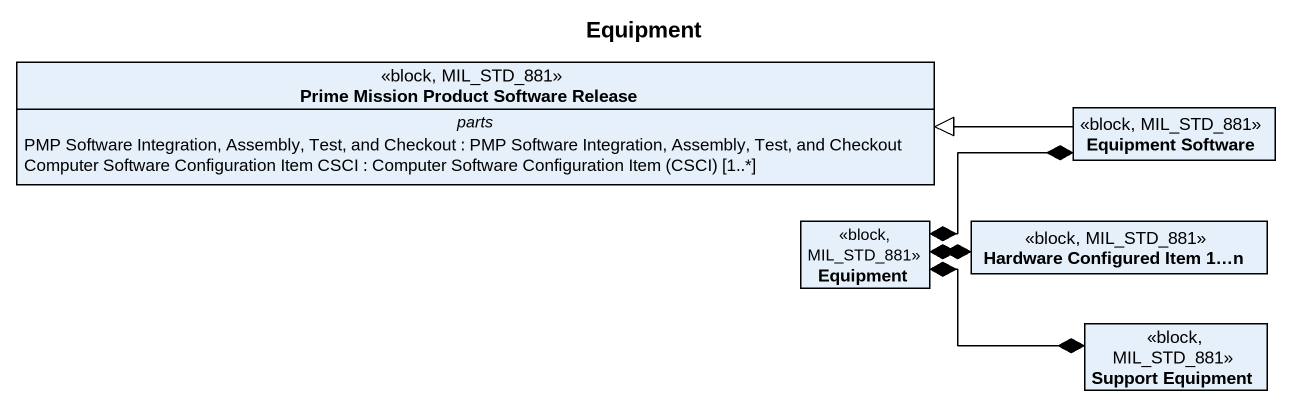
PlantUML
@startuml
title Equipment
hide circle
hide empty members
class "Prime Mission Product Software Release" as Prime_Mission_Product <<block, MIL_STD_881>> {
  -- parts --
  PMP Software Integration, Assembly, Test, and Checkout : PMP Software Integration, Assembly, Test, and Checkout
  {field} Computer Software Configuration Item CSCI : Computer Software Configuration Item (CSCI) [1..*]
}
class "Equipment Software" as Equipment_Software <<block, MIL_STD_881>>
class Equipment <<block, MIL_STD_881>>
class "Hardware Configured Item 1…n" as Hardware_Configured_Item_1_n <<block, MIL_STD_881>>
class "Support Equipment" as Support_Equipment <<block, MIL_STD_881>>
Equipment_Software -left-|> Prime_Mission_Product
Equipment *-right-* Equipment_Software
Equipment *-right-* Hardware_Configured_Item_1_n
Equipment *-right-* Support_Equipment
@enduml
